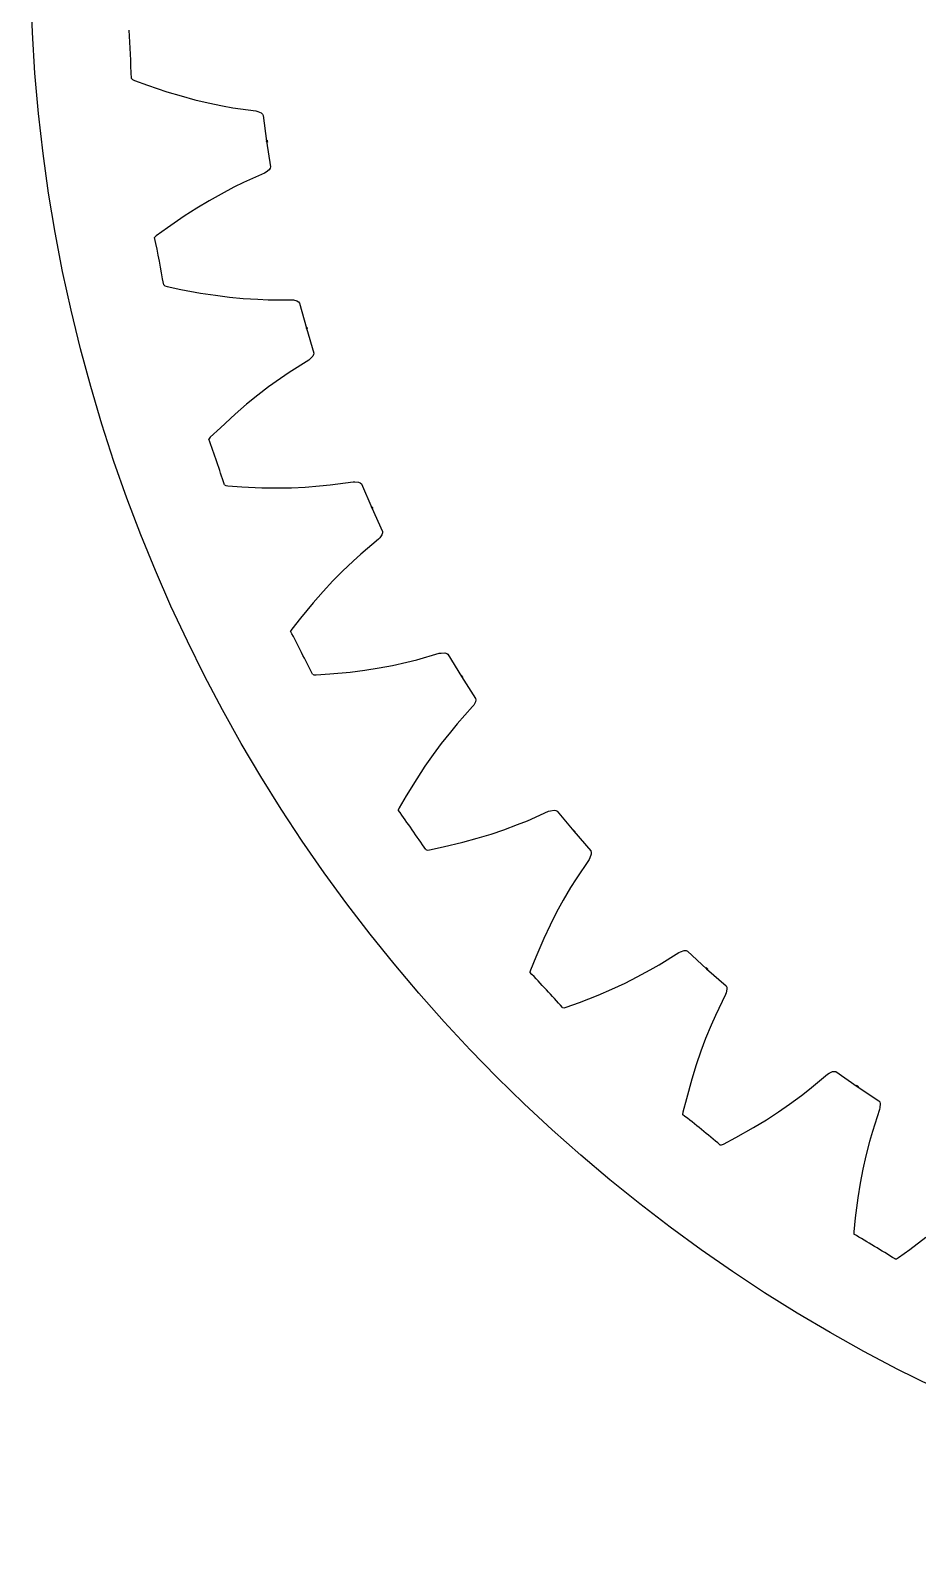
# Model space of a CAD drawing. Extents: x -25 to 25, y -25 to 25.
# Drawn here: x -25 to -11.07, y -25 to -1.25 of the extents above; entities that cross this region are included whole.
import ezdxf

# ---------------------------------------------------------------- set-up
doc = ezdxf.new("R2010")
doc.units = 0

msp = doc.modelspace()

# ---------------------------------------------------------------- linework, layer by layer
msp.add_circle((0, 0), 25)
msp.add_circle((0, 0), 25)
at = {"layer": 'layer1'}
for p, q in [((-23.413, -2.007), (-23.397, -2.024)), ((-23.397, -2.024), (-23.365, -2.041)), ((-23.365, -2.041), (-23.159, -2.114)), ((-23.159, -2.114), (-22.859, -2.216)), ((-22.859, -2.216), (-22.633, -2.283)), ((-22.633, -2.283), (-22.415, -2.342)), ((-22.415, -2.342), (-22.207, -2.392)), ((-22.207, -2.392), (-21.983, -2.437)), ((-21.983, -2.437), (-21.82, -2.467)), ((-21.82, -2.467), (-21.459, -2.518)), ((-21.459, -2.518), (-21.431, -2.525)), ((-21.431, -2.525), (-21.378, -2.548)), ((-21.378, -2.548), (-21.355, -2.567)), ((-21.355, -2.567), (-21.343, -2.587)), ((-21.343, -2.587), (-21.291, -2.992)), ((-21.291, -2.992), (-21.287, -2.975)), ((-21.283, -3.008), (-21.291, -2.992)), ((-21.291, -2.992), (-21.229, -3.396)), ((-21.287, -2.975), (-21.282, -2.975)), ((-21.278, -3.007), (-21.283, -3.008)), ((-21.282, -2.975), (-21.281, -2.991)), ((-21.281, -2.991), (-21.281, -2.991)), ((-21.281, -2.991), (-21.278, -3.007)), ((-21.322, -3.495), (-21.655, -3.643)), ((-21.297, -3.48), (-21.322, -3.495)), ((-21.252, -3.444), (-21.297, -3.48)), ((-21.235, -3.418), (-21.252, -3.444)), ((-21.229, -3.396), (-21.235, -3.418)), ((-21.803, -3.716), (-22.006, -3.822)), ((-21.655, -3.643), (-21.803, -3.716)), ((-22.192, -3.927), (-22.385, -4.043)), ((-22.006, -3.822), (-22.192, -3.927)), ((-22.584, -4.171), (-22.844, -4.351)), ((-22.385, -4.043), (-22.584, -4.171)), ((-23.022, -4.479), (-23.048, -4.503)), ((-22.844, -4.351), (-23.022, -4.479)), ((-22.906, -5.246), (-22.887, -5.261)), ((-22.887, -5.261), (-22.853, -5.272)), ((-22.853, -5.272), (-22.639, -5.317)), ((-22.639, -5.317), (-22.328, -5.375)), ((-22.328, -5.375), (-22.095, -5.411)), ((-22.095, -5.411), (-21.871, -5.439)), ((-21.871, -5.439), (-21.658, -5.459)), ((-21.658, -5.459), (-21.43, -5.473)), ((-21.43, -5.473), (-21.265, -5.479)), ((-21.265, -5.479), (-20.9, -5.48)), ((-20.9, -5.48), (-20.871, -5.483)), ((-20.871, -5.483), (-20.815, -5.498)), ((-20.815, -5.498), (-20.79, -5.514)), ((-20.79, -5.514), (-20.775, -5.532)), ((-20.775, -5.532), (-20.667, -5.926)), ((-20.667, -5.926), (-20.666, -5.909)), ((-20.657, -5.94), (-20.667, -5.926)), ((-20.667, -5.926), (-20.55, -6.318)), ((-20.666, -5.909), (-20.661, -5.908)), ((-20.661, -5.908), (-20.657, -5.923)), ((-20.657, -5.923), (-20.657, -5.923)), ((-20.657, -5.923), (-20.652, -5.939)), ((-20.652, -5.939), (-20.657, -5.94)), ((-20.605, -6.41), (-20.628, -6.428)), ((-20.566, -6.368), (-20.605, -6.41)), ((-20.553, -6.34), (-20.566, -6.368)), ((-20.55, -6.318), (-20.553, -6.34)), ((-20.937, -6.622), (-21.074, -6.715)), ((-20.628, -6.428), (-20.937, -6.622)), ((-21.26, -6.848), (-21.43, -6.977)), ((-21.074, -6.715), (-21.26, -6.848)), ((-21.605, -7.12), (-21.784, -7.274)), ((-21.43, -6.977), (-21.605, -7.12)), ((-21.784, -7.274), (-22.016, -7.488)), ((-22.016, -7.488), (-22.175, -7.639)), ((-22.175, -7.639), (-22.197, -7.667)), ((-21.953, -8.382), (-21.932, -8.395)), ((-21.932, -8.395), (-21.897, -8.402)), ((-21.897, -8.402), (-21.679, -8.416)), ((-21.679, -8.416), (-21.363, -8.43)), ((-21.363, -8.43), (-21.127, -8.433)), ((-21.127, -8.433), (-20.901, -8.43)), ((-20.901, -8.43), (-20.688, -8.42)), ((-20.688, -8.42), (-20.459, -8.402)), ((-20.459, -8.402), (-20.295, -8.386)), ((-20.295, -8.386), (-19.934, -8.335)), ((-19.934, -8.335), (-19.905, -8.335)), ((-19.905, -8.335), (-19.848, -8.341)), ((-19.848, -8.341), (-19.82, -8.354)), ((-19.82, -8.354), (-19.803, -8.37)), ((-19.803, -8.37), (-19.641, -8.745)), ((-19.643, -8.728), (-19.638, -8.726)), ((-19.641, -8.745), (-19.643, -8.728)), ((-19.629, -8.757), (-19.641, -8.745)), ((-19.641, -8.745), (-19.471, -9.116)), ((-19.638, -8.726), (-19.632, -8.741)), ((-19.632, -8.741), (-19.632, -8.741)), ((-19.632, -8.741), (-19.625, -8.755)), ((-19.625, -8.755), (-19.629, -8.757)), ((-19.533, -9.236), (-19.812, -9.471)), ((-19.513, -9.215), (-19.533, -9.236)), ((-19.48, -9.168), (-19.513, -9.215)), ((-19.47, -9.139), (-19.48, -9.168)), ((-19.471, -9.116), (-19.47, -9.139)), ((-19.812, -9.471), (-19.934, -9.582)), ((-19.934, -9.582), (-20.1, -9.74)), ((-20.25, -9.892), (-20.404, -10.057)), ((-20.1, -9.74), (-20.25, -9.892)), ((-20.404, -10.057), (-20.559, -10.234)), ((-20.559, -10.234), (-20.76, -10.479)), ((-20.896, -10.651), (-20.914, -10.682)), ((-20.76, -10.479), (-20.896, -10.651)), ((-19.091, -11.168), (-18.931, -11.129)), ((-18.931, -11.129), (-18.58, -11.028)), ((-18.58, -11.028), (-18.551, -11.024)), ((-18.551, -11.024), (-18.493, -11.023)), ((-18.493, -11.023), (-18.464, -11.031)), ((-18.464, -11.031), (-18.446, -11.044)), ((-18.446, -11.044), (-18.233, -11.393)), ((-20.572, -11.356), (-20.551, -11.365)), ((-20.551, -11.365), (-20.515, -11.367)), ((-20.515, -11.367), (-20.297, -11.351)), ((-20.297, -11.351), (-19.981, -11.322)), ((-19.981, -11.322), (-19.747, -11.292)), ((-19.747, -11.292), (-19.525, -11.257)), ((-19.525, -11.257), (-19.314, -11.217)), ((-19.314, -11.217), (-19.091, -11.168)), ((-18.237, -11.376), (-18.232, -11.374)), ((-18.233, -11.393), (-18.237, -11.376)), ((-18.219, -11.404), (-18.233, -11.393)), ((-18.233, -11.393), (-18.013, -11.737)), ((-18.232, -11.374), (-18.224, -11.388)), ((-18.224, -11.388), (-18.224, -11.388)), ((-18.224, -11.388), (-18.215, -11.401)), ((-18.215, -11.401), (-18.219, -11.404)), ((-18.057, -11.865), (-18.301, -12.136)), ((-18.04, -11.841), (-18.057, -11.865)), ((-18.014, -11.79), (-18.04, -11.841)), ((-18.009, -11.76), (-18.014, -11.79)), ((-18.013, -11.737), (-18.009, -11.76)), ((-18.406, -12.263), (-18.549, -12.442)), ((-18.301, -12.136), (-18.406, -12.263)), ((-18.549, -12.442), (-18.676, -12.614)), ((-18.806, -12.799), (-18.935, -12.996)), ((-18.676, -12.614), (-18.806, -12.799)), ((-18.935, -12.996), (-19.1, -13.266)), ((-19.1, -13.266), (-19.21, -13.455)), ((-19.21, -13.455), (-19.224, -13.489)), ((-17.198, -13.655), (-16.864, -13.507)), ((-16.864, -13.507), (-16.836, -13.498)), ((-16.836, -13.498), (-16.779, -13.489)), ((-16.779, -13.489), (-16.749, -13.494)), ((-16.749, -13.494), (-16.729, -13.504)), ((-16.729, -13.504), (-16.47, -13.82)), ((-17.565, -13.796), (-17.351, -13.716)), ((-17.351, -13.716), (-17.198, -13.655)), ((-18.519, -14.065), (-18.211, -13.992)), ((-18.211, -13.992), (-17.984, -13.93)), ((-17.984, -13.93), (-17.768, -13.864)), ((-17.768, -13.864), (-17.565, -13.796)), ((-16.476, -13.804), (-16.472, -13.801)), ((-16.47, -13.82), (-16.476, -13.804)), ((-16.472, -13.801), (-16.462, -13.813)), ((-16.455, -13.829), (-16.47, -13.82)), ((-16.47, -13.82), (-16.204, -14.13)), ((-16.462, -13.813), (-16.462, -13.813)), ((-16.462, -13.813), (-16.451, -13.825)), ((-16.451, -13.825), (-16.455, -13.829)), ((-18.792, -14.109), (-18.769, -14.115)), ((-18.769, -14.115), (-18.733, -14.112)), ((-18.733, -14.112), (-18.519, -14.065)), ((-16.217, -14.237), (-16.23, -14.262)), ((-16.198, -14.182), (-16.217, -14.237)), ((-16.204, -14.13), (-16.197, -14.152)), ((-16.197, -14.152), (-16.198, -14.182)), ((-16.23, -14.262), (-16.434, -14.565)), ((-16.521, -14.705), (-16.637, -14.903)), ((-16.434, -14.565), (-16.521, -14.705)), ((-16.637, -14.903), (-16.739, -15.09)), ((-16.739, -15.09), (-16.841, -15.292)), ((-16.841, -15.292), (-16.942, -15.505)), ((-16.942, -15.505), (-17.067, -15.795)), ((-17.067, -15.795), (-17.15, -15.998)), ((-15.13, -15.915), (-14.82, -15.722)), ((-14.82, -15.722), (-14.794, -15.71)), ((-14.794, -15.71), (-14.739, -15.693)), ((-14.739, -15.693), (-14.708, -15.693)), ((-14.708, -15.693), (-14.687, -15.701)), ((-14.687, -15.701), (-14.386, -15.978)), ((-17.15, -15.998), (-17.16, -16.033)), ((-15.665, -16.202), (-15.474, -16.106)), ((-15.474, -16.106), (-15.273, -15.997)), ((-15.273, -15.997), (-15.13, -15.915)), ((-14.394, -15.962), (-14.391, -15.959)), ((-14.386, -15.978), (-14.394, -15.962)), ((-14.391, -15.959), (-14.379, -15.97)), ((-14.37, -15.984), (-14.386, -15.978)), ((-14.386, -15.978), (-14.08, -16.248)), ((-14.379, -15.97), (-14.379, -15.97)), ((-14.379, -15.97), (-14.367, -15.98)), ((-14.367, -15.98), (-14.37, -15.984)), ((-16.087, -16.391), (-15.87, -16.297)), ((-15.87, -16.297), (-15.665, -16.202)), ((-14.087, -16.382), (-14.247, -16.711)), ((-14.078, -16.355), (-14.087, -16.382)), ((-14.08, -16.248), (-14.07, -16.268)), ((-14.066, -16.298), (-14.078, -16.355)), ((-14.07, -16.268), (-14.066, -16.298)), ((-16.645, -16.587), (-16.622, -16.59)), ((-16.622, -16.59), (-16.587, -16.582)), ((-16.587, -16.582), (-16.382, -16.506)), ((-16.382, -16.506), (-16.087, -16.391)), ((-14.247, -16.711), (-14.313, -16.862)), ((-14.401, -17.073), (-14.476, -17.273)), ((-14.313, -16.862), (-14.401, -17.073)), ((-14.476, -17.273), (-14.549, -17.487)), ((-14.549, -17.487), (-14.619, -17.712)), ((-14.619, -17.712), (-14.703, -18.017)), ((-12.768, -17.866), (-12.488, -17.632)), ((-12.488, -17.632), (-12.463, -17.616)), ((-12.463, -17.616), (-12.411, -17.592)), ((-12.411, -17.592), (-12.381, -17.588)), ((-12.381, -17.588), (-12.359, -17.592)), ((-12.359, -17.592), (-12.023, -17.824)), ((-12.033, -17.81), (-12.03, -17.806)), ((-12.023, -17.824), (-12.033, -17.81)), ((-12.03, -17.806), (-12.017, -17.816)), ((-14.703, -18.017), (-14.757, -18.229)), ((-13.082, -18.103), (-12.898, -17.967)), ((-12.898, -17.967), (-12.768, -17.866)), ((-12.006, -17.829), (-12.023, -17.824)), ((-12.023, -17.824), (-11.681, -18.049)), ((-12.017, -17.816), (-12.017, -17.816)), ((-12.017, -17.816), (-12.003, -17.824)), ((-12.003, -17.824), (-12.006, -17.829)), ((-14.757, -18.229), (-14.761, -18.265)), ((-13.447, -18.347), (-13.258, -18.225)), ((-13.258, -18.225), (-13.082, -18.103)), ((-11.67, -18.184), (-11.782, -18.531)), ((-11.681, -18.049), (-11.669, -18.068)), ((-11.664, -18.155), (-11.67, -18.184)), ((-11.669, -18.068), (-11.661, -18.098)), ((-11.661, -18.098), (-11.664, -18.155)), ((-13.925, -18.625), (-13.649, -18.47)), ((-13.649, -18.47), (-13.447, -18.347)), ((-14.175, -18.742), (-14.151, -18.742)), ((-14.151, -18.742), (-14.118, -18.729)), ((-14.118, -18.729), (-13.925, -18.625)), ((-11.827, -18.689), (-11.884, -18.911)), ((-11.782, -18.531), (-11.827, -18.689)), ((-11.884, -18.911), (-11.931, -19.12)), ((-11.931, -19.12), (-11.974, -19.341)), ((-11.974, -19.341), (-12.012, -19.574)), ((-12.012, -19.574), (-12.052, -19.888)), ((-12.052, -19.888), (-12.076, -20.106)), ((-12.076, -20.106), (-12.076, -20.142)), ((-11.374, -20.511), (-11.197, -20.382)), ((-11.197, -20.382), (-10.946, -20.19)), ((-11.429, -20.532), (-11.405, -20.529)), ((-11.405, -20.529), (-11.374, -20.511))]:
    msp.add_line(p, q, dxfattribs=at)
for centre, start, end in [((-48.397, -2.883), 2.0088, 3.7411), ((-47.525, -9.591), 10.0088, 11.7411), ((-45.728, -16.111), 18.0088, 19.7411), ((-43.041, -22.319), 26.0088, 27.7411), ((-39.516, -28.092), 34.0088, 35.7411), ((-35.221, -33.318), 42.0088, 43.7411), ((-30.242, -37.895), 50.0088, 51.7411), ((-24.673, -41.735), 58.0088, 59.7411)]:
    msp.add_arc(centre, 25, start, end, dxfattribs=at)
at = {"layer": 'layer3'}
for p, q in [((-23.413, -2.007), (-23.397, -2.024)), ((-23.397, -2.024), (-23.365, -2.041)), ((-23.365, -2.041), (-23.159, -2.114)), ((-23.159, -2.114), (-22.859, -2.216)), ((-22.859, -2.216), (-22.633, -2.283)), ((-22.633, -2.283), (-22.415, -2.342)), ((-22.415, -2.342), (-22.207, -2.392)), ((-22.207, -2.392), (-21.983, -2.437)), ((-21.983, -2.437), (-21.82, -2.467)), ((-21.82, -2.467), (-21.459, -2.518)), ((-21.459, -2.518), (-21.431, -2.525)), ((-21.431, -2.525), (-21.378, -2.548)), ((-21.378, -2.548), (-21.355, -2.567)), ((-21.355, -2.567), (-21.343, -2.587)), ((-21.343, -2.587), (-21.291, -2.992)), ((-21.291, -2.992), (-21.287, -2.975)), ((-21.283, -3.008), (-21.291, -2.992)), ((-21.291, -2.992), (-21.229, -3.396)), ((-21.287, -2.975), (-21.282, -2.975)), ((-21.278, -3.007), (-21.283, -3.008)), ((-21.282, -2.975), (-21.281, -2.991)), ((-21.281, -2.991), (-21.281, -2.991)), ((-21.281, -2.991), (-21.278, -3.007)), ((-21.322, -3.495), (-21.655, -3.643)), ((-21.297, -3.48), (-21.322, -3.495)), ((-21.252, -3.444), (-21.297, -3.48)), ((-21.235, -3.418), (-21.252, -3.444)), ((-21.229, -3.396), (-21.235, -3.418)), ((-21.803, -3.716), (-22.006, -3.822)), ((-21.655, -3.643), (-21.803, -3.716)), ((-22.192, -3.927), (-22.385, -4.043)), ((-22.006, -3.822), (-22.192, -3.927)), ((-22.584, -4.171), (-22.844, -4.351)), ((-22.385, -4.043), (-22.584, -4.171)), ((-23.022, -4.479), (-23.048, -4.503)), ((-22.844, -4.351), (-23.022, -4.479)), ((-22.906, -5.246), (-22.887, -5.261)), ((-22.887, -5.261), (-22.853, -5.272)), ((-22.853, -5.272), (-22.639, -5.317)), ((-22.639, -5.317), (-22.328, -5.375)), ((-22.328, -5.375), (-22.095, -5.411)), ((-22.095, -5.411), (-21.871, -5.439)), ((-21.871, -5.439), (-21.658, -5.459)), ((-21.658, -5.459), (-21.43, -5.473)), ((-21.43, -5.473), (-21.265, -5.479)), ((-21.265, -5.479), (-20.9, -5.48)), ((-20.9, -5.48), (-20.871, -5.483)), ((-20.871, -5.483), (-20.815, -5.498)), ((-20.815, -5.498), (-20.79, -5.514)), ((-20.79, -5.514), (-20.775, -5.532)), ((-20.775, -5.532), (-20.667, -5.926)), ((-20.667, -5.926), (-20.666, -5.909)), ((-20.657, -5.94), (-20.667, -5.926)), ((-20.667, -5.926), (-20.55, -6.318)), ((-20.666, -5.909), (-20.661, -5.908)), ((-20.661, -5.908), (-20.657, -5.923)), ((-20.657, -5.923), (-20.657, -5.923)), ((-20.657, -5.923), (-20.652, -5.939)), ((-20.652, -5.939), (-20.657, -5.94)), ((-20.605, -6.41), (-20.628, -6.428)), ((-20.566, -6.368), (-20.605, -6.41)), ((-20.553, -6.34), (-20.566, -6.368)), ((-20.55, -6.318), (-20.553, -6.34)), ((-20.937, -6.622), (-21.074, -6.715)), ((-20.628, -6.428), (-20.937, -6.622)), ((-21.26, -6.848), (-21.43, -6.977)), ((-21.074, -6.715), (-21.26, -6.848)), ((-21.605, -7.12), (-21.784, -7.274)), ((-21.43, -6.977), (-21.605, -7.12)), ((-21.784, -7.274), (-22.016, -7.488)), ((-22.016, -7.488), (-22.175, -7.639)), ((-22.175, -7.639), (-22.197, -7.667)), ((-21.953, -8.382), (-21.932, -8.395)), ((-21.932, -8.395), (-21.897, -8.402)), ((-21.897, -8.402), (-21.679, -8.416)), ((-21.679, -8.416), (-21.363, -8.43)), ((-21.363, -8.43), (-21.127, -8.433)), ((-21.127, -8.433), (-20.901, -8.43)), ((-20.901, -8.43), (-20.688, -8.42)), ((-20.688, -8.42), (-20.459, -8.402)), ((-20.459, -8.402), (-20.295, -8.386)), ((-20.295, -8.386), (-19.934, -8.335)), ((-19.934, -8.335), (-19.905, -8.335)), ((-19.905, -8.335), (-19.848, -8.341)), ((-19.848, -8.341), (-19.82, -8.354)), ((-19.82, -8.354), (-19.803, -8.37)), ((-19.803, -8.37), (-19.641, -8.745)), ((-19.643, -8.728), (-19.638, -8.726)), ((-19.641, -8.745), (-19.643, -8.728)), ((-19.629, -8.757), (-19.641, -8.745)), ((-19.641, -8.745), (-19.471, -9.116)), ((-19.638, -8.726), (-19.632, -8.741)), ((-19.632, -8.741), (-19.632, -8.741)), ((-19.632, -8.741), (-19.625, -8.755)), ((-19.625, -8.755), (-19.629, -8.757)), ((-19.533, -9.236), (-19.812, -9.471)), ((-19.513, -9.215), (-19.533, -9.236)), ((-19.48, -9.168), (-19.513, -9.215)), ((-19.47, -9.139), (-19.48, -9.168)), ((-19.471, -9.116), (-19.47, -9.139)), ((-19.812, -9.471), (-19.934, -9.582)), ((-19.934, -9.582), (-20.1, -9.74)), ((-20.25, -9.892), (-20.404, -10.057)), ((-20.1, -9.74), (-20.25, -9.892)), ((-20.404, -10.057), (-20.559, -10.234)), ((-20.559, -10.234), (-20.76, -10.479)), ((-20.896, -10.651), (-20.914, -10.682)), ((-20.76, -10.479), (-20.896, -10.651)), ((-19.091, -11.168), (-18.931, -11.129)), ((-18.931, -11.129), (-18.58, -11.028)), ((-18.58, -11.028), (-18.551, -11.024)), ((-18.551, -11.024), (-18.493, -11.023)), ((-18.493, -11.023), (-18.464, -11.031)), ((-18.464, -11.031), (-18.446, -11.044)), ((-18.446, -11.044), (-18.233, -11.393)), ((-20.572, -11.356), (-20.551, -11.365)), ((-20.551, -11.365), (-20.515, -11.367)), ((-20.515, -11.367), (-20.297, -11.351)), ((-20.297, -11.351), (-19.981, -11.322)), ((-19.981, -11.322), (-19.747, -11.292)), ((-19.747, -11.292), (-19.525, -11.257)), ((-19.525, -11.257), (-19.314, -11.217)), ((-19.314, -11.217), (-19.091, -11.168)), ((-18.237, -11.376), (-18.232, -11.374)), ((-18.233, -11.393), (-18.237, -11.376)), ((-18.219, -11.404), (-18.233, -11.393)), ((-18.233, -11.393), (-18.013, -11.737)), ((-18.232, -11.374), (-18.224, -11.388)), ((-18.224, -11.388), (-18.224, -11.388)), ((-18.224, -11.388), (-18.215, -11.401)), ((-18.215, -11.401), (-18.219, -11.404)), ((-18.057, -11.865), (-18.301, -12.136)), ((-18.04, -11.841), (-18.057, -11.865)), ((-18.014, -11.79), (-18.04, -11.841)), ((-18.009, -11.76), (-18.014, -11.79)), ((-18.013, -11.737), (-18.009, -11.76)), ((-18.406, -12.263), (-18.549, -12.442)), ((-18.301, -12.136), (-18.406, -12.263)), ((-18.549, -12.442), (-18.676, -12.614)), ((-18.806, -12.799), (-18.935, -12.996)), ((-18.676, -12.614), (-18.806, -12.799)), ((-18.935, -12.996), (-19.1, -13.266)), ((-19.1, -13.266), (-19.21, -13.455)), ((-19.21, -13.455), (-19.224, -13.489)), ((-17.198, -13.655), (-16.864, -13.507)), ((-16.864, -13.507), (-16.836, -13.498)), ((-16.836, -13.498), (-16.779, -13.489)), ((-16.779, -13.489), (-16.749, -13.494)), ((-16.749, -13.494), (-16.729, -13.504)), ((-16.729, -13.504), (-16.47, -13.82)), ((-17.565, -13.796), (-17.351, -13.716)), ((-17.351, -13.716), (-17.198, -13.655)), ((-18.519, -14.065), (-18.211, -13.992)), ((-18.211, -13.992), (-17.984, -13.93)), ((-17.984, -13.93), (-17.768, -13.864)), ((-17.768, -13.864), (-17.565, -13.796)), ((-16.476, -13.804), (-16.472, -13.801)), ((-16.47, -13.82), (-16.476, -13.804)), ((-16.472, -13.801), (-16.462, -13.813)), ((-16.455, -13.829), (-16.47, -13.82)), ((-16.47, -13.82), (-16.204, -14.13)), ((-16.462, -13.813), (-16.462, -13.813)), ((-16.462, -13.813), (-16.451, -13.825)), ((-16.451, -13.825), (-16.455, -13.829)), ((-18.792, -14.109), (-18.769, -14.115)), ((-18.769, -14.115), (-18.733, -14.112)), ((-18.733, -14.112), (-18.519, -14.065)), ((-16.217, -14.237), (-16.23, -14.262)), ((-16.198, -14.182), (-16.217, -14.237)), ((-16.204, -14.13), (-16.197, -14.152)), ((-16.197, -14.152), (-16.198, -14.182)), ((-16.23, -14.262), (-16.434, -14.565)), ((-16.521, -14.705), (-16.637, -14.903)), ((-16.434, -14.565), (-16.521, -14.705)), ((-16.637, -14.903), (-16.739, -15.09)), ((-16.739, -15.09), (-16.841, -15.292)), ((-16.841, -15.292), (-16.942, -15.505)), ((-16.942, -15.505), (-17.067, -15.795)), ((-17.067, -15.795), (-17.15, -15.998)), ((-15.13, -15.915), (-14.82, -15.722)), ((-14.82, -15.722), (-14.794, -15.71)), ((-14.794, -15.71), (-14.739, -15.693)), ((-14.739, -15.693), (-14.708, -15.693)), ((-14.708, -15.693), (-14.687, -15.701)), ((-14.687, -15.701), (-14.386, -15.978)), ((-17.15, -15.998), (-17.16, -16.033)), ((-15.665, -16.202), (-15.474, -16.106)), ((-15.474, -16.106), (-15.273, -15.997)), ((-15.273, -15.997), (-15.13, -15.915)), ((-14.394, -15.962), (-14.391, -15.959)), ((-14.386, -15.978), (-14.394, -15.962)), ((-14.391, -15.959), (-14.379, -15.97)), ((-14.37, -15.984), (-14.386, -15.978)), ((-14.386, -15.978), (-14.08, -16.248)), ((-14.379, -15.97), (-14.379, -15.97)), ((-14.379, -15.97), (-14.367, -15.98)), ((-14.367, -15.98), (-14.37, -15.984)), ((-16.087, -16.391), (-15.87, -16.297)), ((-15.87, -16.297), (-15.665, -16.202)), ((-14.087, -16.382), (-14.247, -16.711)), ((-14.078, -16.355), (-14.087, -16.382)), ((-14.08, -16.248), (-14.07, -16.268)), ((-14.066, -16.298), (-14.078, -16.355)), ((-14.07, -16.268), (-14.066, -16.298)), ((-16.645, -16.587), (-16.622, -16.59)), ((-16.622, -16.59), (-16.587, -16.582)), ((-16.587, -16.582), (-16.382, -16.506)), ((-16.382, -16.506), (-16.087, -16.391)), ((-14.247, -16.711), (-14.313, -16.862)), ((-14.401, -17.073), (-14.476, -17.273)), ((-14.313, -16.862), (-14.401, -17.073)), ((-14.476, -17.273), (-14.549, -17.487)), ((-14.549, -17.487), (-14.619, -17.712)), ((-14.619, -17.712), (-14.703, -18.017)), ((-12.768, -17.866), (-12.488, -17.632)), ((-12.488, -17.632), (-12.463, -17.616)), ((-12.463, -17.616), (-12.411, -17.592)), ((-12.411, -17.592), (-12.381, -17.588)), ((-12.381, -17.588), (-12.359, -17.592)), ((-12.359, -17.592), (-12.023, -17.824)), ((-12.033, -17.81), (-12.03, -17.806)), ((-12.023, -17.824), (-12.033, -17.81)), ((-12.03, -17.806), (-12.017, -17.816)), ((-14.703, -18.017), (-14.757, -18.229)), ((-13.082, -18.103), (-12.898, -17.967)), ((-12.898, -17.967), (-12.768, -17.866)), ((-12.006, -17.829), (-12.023, -17.824)), ((-12.023, -17.824), (-11.681, -18.049)), ((-12.017, -17.816), (-12.017, -17.816)), ((-12.017, -17.816), (-12.003, -17.824)), ((-12.003, -17.824), (-12.006, -17.829)), ((-14.757, -18.229), (-14.761, -18.265)), ((-13.447, -18.347), (-13.258, -18.225)), ((-13.258, -18.225), (-13.082, -18.103)), ((-11.67, -18.184), (-11.782, -18.531)), ((-11.681, -18.049), (-11.669, -18.068)), ((-11.664, -18.155), (-11.67, -18.184)), ((-11.669, -18.068), (-11.661, -18.098)), ((-11.661, -18.098), (-11.664, -18.155)), ((-13.925, -18.625), (-13.649, -18.47)), ((-13.649, -18.47), (-13.447, -18.347)), ((-14.175, -18.742), (-14.151, -18.742)), ((-14.151, -18.742), (-14.118, -18.729)), ((-14.118, -18.729), (-13.925, -18.625)), ((-11.827, -18.689), (-11.884, -18.911)), ((-11.782, -18.531), (-11.827, -18.689)), ((-11.884, -18.911), (-11.931, -19.12)), ((-11.931, -19.12), (-11.974, -19.341)), ((-11.974, -19.341), (-12.012, -19.574)), ((-12.012, -19.574), (-12.052, -19.888)), ((-12.052, -19.888), (-12.076, -20.106)), ((-12.076, -20.106), (-12.076, -20.142)), ((-11.374, -20.511), (-11.197, -20.382)), ((-11.197, -20.382), (-10.946, -20.19)), ((-11.429, -20.532), (-11.405, -20.529)), ((-11.405, -20.529), (-11.374, -20.511))]:
    msp.add_line(p, q, dxfattribs=at)
for centre, start, end in [((-48.397, -2.883), 2.0088, 3.7411), ((-47.525, -9.591), 10.0088, 11.7411), ((-45.728, -16.111), 18.0088, 19.7411), ((-43.041, -22.319), 26.0088, 27.7411), ((-39.516, -28.092), 34.0088, 35.7411), ((-35.221, -33.318), 42.0088, 43.7411), ((-30.242, -37.895), 50.0088, 51.7411), ((-24.673, -41.735), 58.0088, 59.7411)]:
    msp.add_arc(centre, 25, start, end, dxfattribs=at)

doc.saveas('drawing.dxf')
